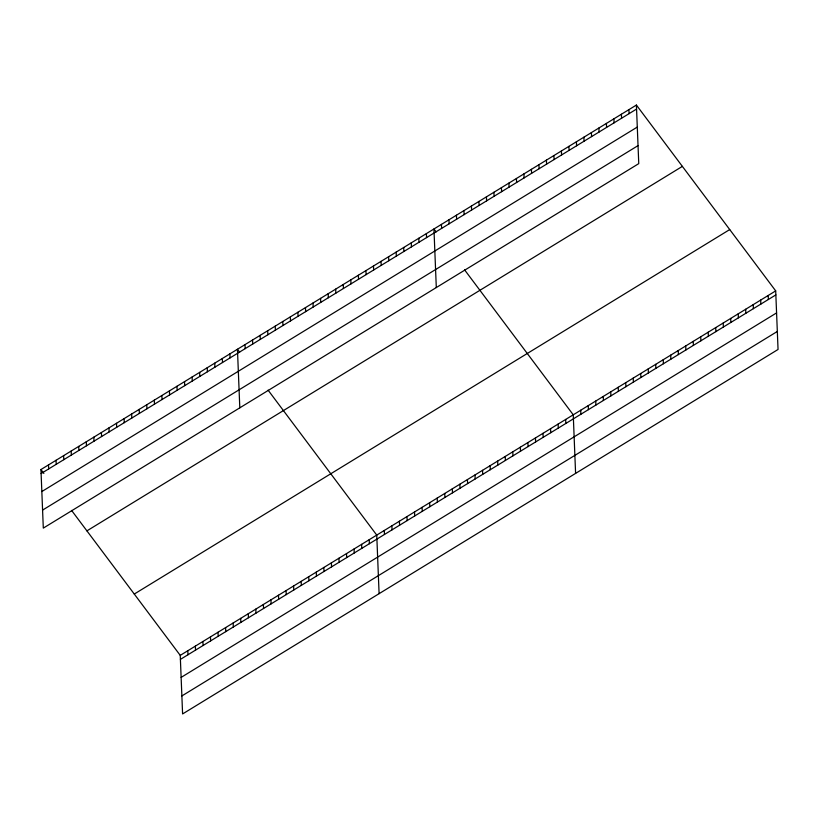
<?xml version="1.0" encoding="UTF-8"?>
<svg xmlns="http://www.w3.org/2000/svg" width="819" height="819" viewBox="0 0 819 819"><rect width="100%" height="100%" fill="white"/><g stroke="black" fill="none" stroke-linecap="round" stroke-linejoin="round"><path stroke-width="1.23" d="M636.404 105.057L638.759 163.626L43.305 528.112L40.95 469.533L636.404 105.057L775.695 290.888L778.05 349.467L182.596 713.943L180.241 655.374L71.591 510.421M41.114 473.556L636.558 109.07M41.83 491.554L637.284 127.078M42.578 510.104L638.032 145.628M86.916 530.866L682.37 166.38M134.275 594.051L729.729 229.566M180.241 655.374L775.695 290.888M180.405 659.387L775.859 294.901M181.132 677.395L776.586 312.909M181.879 695.935L777.323 331.46M436.138 231.9L433.947 228.982L436.302 287.551M464.588 269.861L573.249 414.813L575.593 473.382M239.639 352.18L237.449 349.263L239.803 407.831M268.089 390.141L376.75 535.094L379.095 593.662M40.95 469.533L43.868 473.433M768.202 295.485L768.365 299.498M760.697 300.071L760.861 304.084M753.204 304.658L753.367 308.671M745.699 309.254L745.863 313.267M738.206 313.841L738.369 317.854M730.712 318.427L730.865 322.44M723.208 323.024L723.372 327.037M715.714 327.61L715.878 331.623M708.21 332.197L708.374 336.21M700.716 336.793L700.88 340.806M693.212 341.38L693.376 345.393M685.718 345.966L685.882 349.979M678.224 350.563L678.378 354.576M670.72 355.149L670.884 359.162M663.226 359.736L663.38 363.749M655.722 364.322L655.886 368.345M648.228 368.919L648.392 372.932M640.724 373.505L640.888 377.518M628.9 109.644L629.064 113.657M633.23 378.091L633.394 382.115M621.406 114.24L621.57 118.253M625.736 382.688L625.89 386.701M613.902 118.827L614.066 122.84M618.232 387.274L618.396 391.287M606.408 123.413L606.572 127.426M610.739 391.861L610.892 395.884M598.914 128.01L599.068 132.023M603.234 396.457L603.398 400.471M591.41 132.596L591.574 136.609M595.741 401.044L595.904 405.057M583.916 137.183L584.07 141.196M588.237 405.63L588.4 409.654M576.412 141.779L576.576 145.792M580.743 410.227L580.906 414.24M568.918 146.366L569.082 150.379M561.414 150.952L561.578 154.965M565.683 419.441L565.847 423.454M553.92 155.549L554.084 159.562M558.128 424.068L558.292 428.081M546.427 160.135L546.58 164.148M550.573 428.695L550.737 432.708M538.922 164.721L539.086 168.734M543.017 433.323L543.171 437.336M531.429 169.318L531.582 173.331M535.452 437.95L535.616 441.963M523.925 173.904L524.088 177.918M527.897 442.567L528.06 446.59M516.431 178.491L516.594 182.504M520.341 447.194L520.505 451.208M508.927 183.077L509.09 187.101M512.786 451.822L512.94 455.835M501.433 187.674L501.597 191.687M505.221 456.449L505.384 460.462M493.939 192.26L494.092 196.273M497.665 461.077L497.829 465.09M486.435 196.847L486.599 200.87M490.11 465.704L490.274 469.717M478.941 201.443L479.095 205.456M482.555 470.331L482.719 474.344M471.437 206.03L471.601 210.043M475 474.959L475.153 478.972M463.943 210.616L464.107 214.639M467.434 479.576L467.598 483.599M456.439 215.213L456.603 219.226M459.879 484.203L460.043 488.216M448.945 219.799L449.109 223.812M452.323 488.83L452.487 492.843M441.441 224.386L441.605 228.409M444.768 493.458L444.922 497.471M437.203 498.085L437.366 502.098M426.392 233.61L426.556 237.623M429.647 502.712L429.811 506.726M418.837 238.237L418.99 242.25M422.092 507.34L422.256 511.353M411.271 242.854L411.435 246.877M414.537 511.967L414.69 515.98M403.716 247.481L403.88 251.494M406.971 516.584L407.135 520.608M396.161 252.109L396.324 256.122M399.416 521.212L399.58 525.225M388.605 256.736L388.759 260.749M391.861 525.839L392.025 529.852M381.04 261.363L381.204 265.376M384.306 530.466L384.459 534.479M373.484 265.991L373.648 270.004M365.929 270.618L366.093 274.631M369.185 539.721L369.349 543.734M358.374 275.245L358.527 279.259M361.629 544.348L361.793 548.361M350.819 279.863L350.972 283.886M354.074 548.976L354.238 552.989M343.253 284.49L343.417 288.503M346.519 553.593L346.672 557.616M335.698 289.117L335.862 293.13M338.953 558.22L339.117 562.244M328.143 293.745L328.306 297.758M331.398 562.848L331.562 566.861M320.587 298.372L320.741 302.385M323.843 567.475L324.007 571.488M313.022 302.999L313.186 307.012M316.288 572.102L316.441 576.115M305.467 307.627L305.63 311.64M308.722 576.73L308.886 580.743M297.911 312.254L298.075 316.267M301.167 581.357L301.331 585.37M290.356 316.871L290.51 320.894M293.611 585.984L293.775 589.997M282.79 321.498L282.954 325.522M286.056 590.612L286.21 594.625M275.235 326.126L275.399 330.139M278.491 595.229L278.655 599.252M267.68 330.753L267.844 334.766M270.935 599.856L271.099 603.869M260.125 335.38L260.278 339.394M263.38 604.483L263.544 608.497M252.559 340.008L252.723 344.021M255.825 609.111L255.989 613.124M245.004 344.635L245.168 348.648M248.27 613.738L248.423 617.751M240.704 618.365L240.868 622.379M229.893 353.89L230.057 357.903M233.149 622.993L233.313 627.006M222.338 358.507L222.492 362.53M225.594 627.62L225.757 631.633M214.773 363.134L214.936 367.147M218.038 632.237L218.192 636.261M207.217 367.762L207.381 371.775M210.473 636.865L210.637 640.878M199.662 372.389L199.826 376.402M202.917 641.492L203.081 645.505M192.107 377.016L192.26 381.03M195.362 646.119L195.526 650.132M184.541 381.644L184.705 385.657M187.807 650.747L187.96 654.76M176.986 386.271L177.15 390.284M169.431 390.898L169.594 394.912M161.875 395.516L162.029 399.539M154.31 400.143L154.474 404.156M146.755 404.77L146.918 408.783M139.199 409.398L139.363 413.411M131.644 414.025L131.808 418.038M124.089 418.652L124.242 422.665M116.523 423.28L116.687 427.293M108.968 427.907L109.132 431.92M101.413 432.524L101.576 436.547M93.857 437.151L94.011 441.165M86.292 441.779L86.456 445.792M78.737 446.406L78.9 450.419M71.181 451.034L71.345 455.047M63.626 455.661L63.78 459.674M56.061 460.288L56.224 464.301M48.505 464.916L48.669 468.929"/></g></svg>
